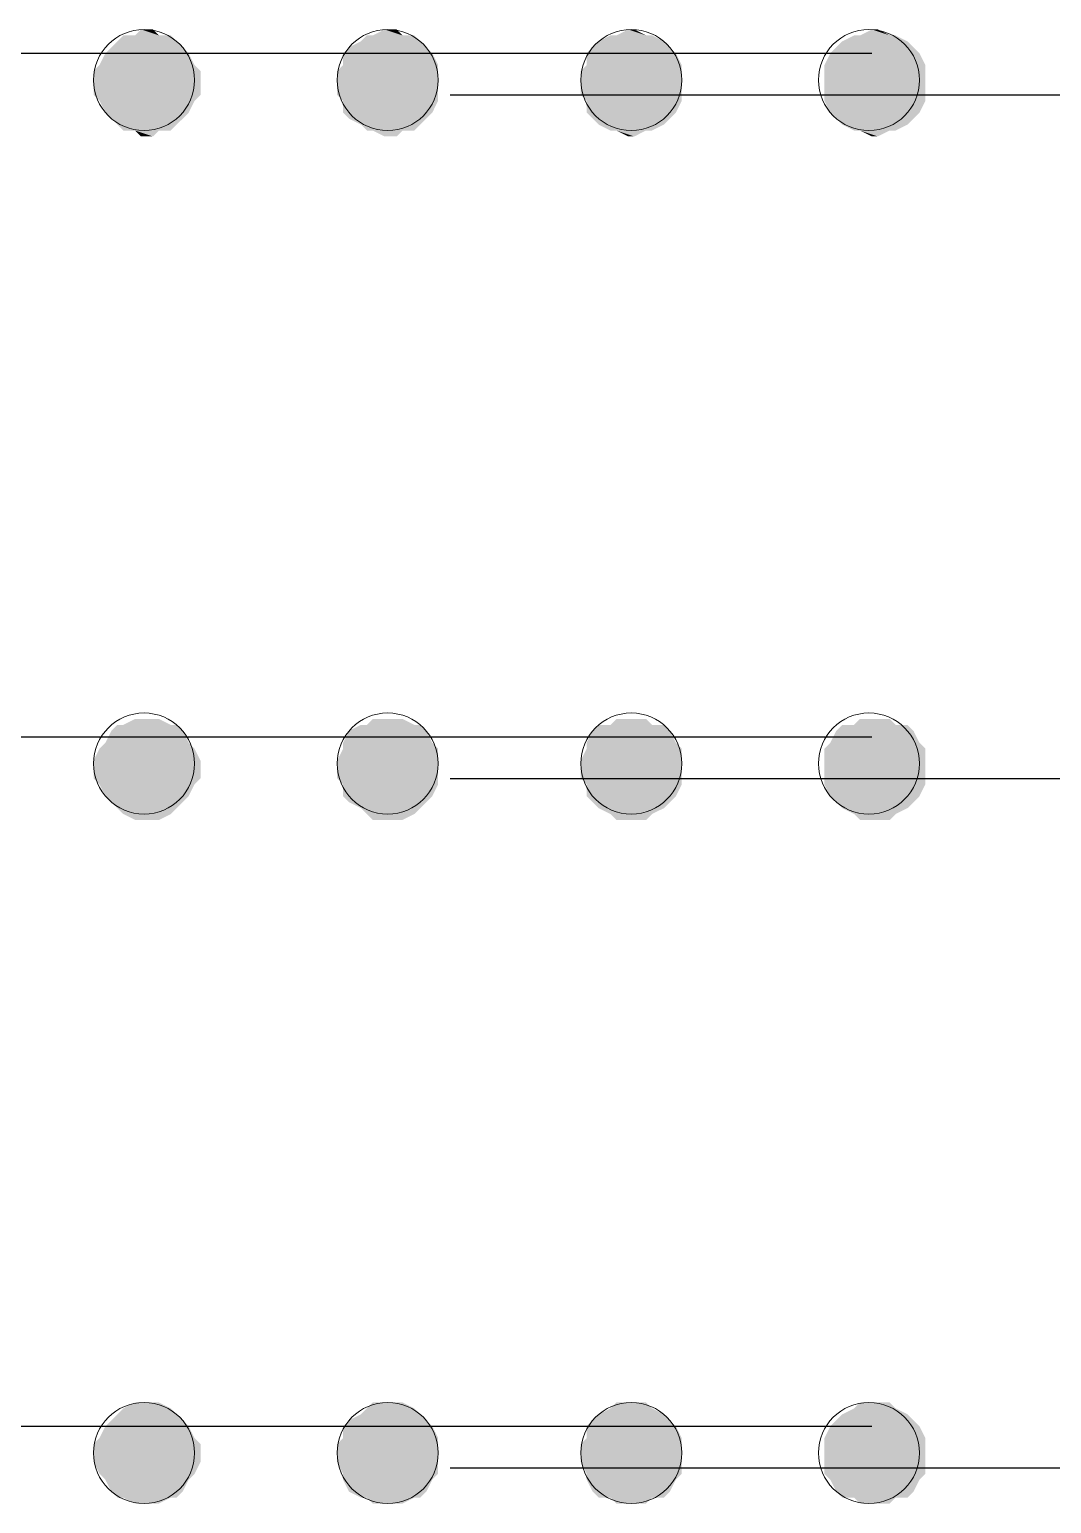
# Model space of a CAD drawing. Header units: inches. Extents: x 2 to 136, y 1 to 96.
# Drawn here: x 73.139 to 76.508, y 54.029 to 58.885 of the extents above; entities that cross this region are included whole.
import ezdxf

# ---------------------------------------------------------------- set-up
doc = ezdxf.new("R2010")
doc.units = ezdxf.units.IN
doc.header["$MEASUREMENT"] = 0
doc.layers.add('PDF_COLUMN', color=251, linetype='Continuous', true_color=0x636466)
doc.layers.add('PDF_Girt', color=7, linetype='Continuous')

msp = doc.modelspace()

# ---------------------------------------------------------------- linework, layer by layer
at = {"layer": 'PDF_COLUMN', "lineweight": 0}
for centre in [(73.5171, 58.719), (74.32, 58.719), (75.1229, 58.719), (75.9062, 58.719), (73.5171, 56.467), (74.32, 56.467), (75.1229, 56.467), (75.9062, 56.467), (73.5171, 54.1954), (74.32, 54.1954), (75.1229, 54.1954), (75.9062, 54.1954)]:
    msp.add_circle(centre, 0.1665, dxfattribs=at)
at = {"layer": 'PDF_COLUMN', "transparency": 33554559}
for points in [[(73.4486, 58.8659), (73.6248, 58.8463), (73.429, 58.8463)], [(73.4877, 58.8659), (73.6052, 58.8659), (73.4486, 58.8659)], [(73.6052, 58.8659), (73.4486, 58.8659), (73.6248, 58.8463)], [(73.5073, 58.8855), (73.5661, 58.8659), (73.4877, 58.8659)], [(73.5661, 58.8659), (73.4877, 58.8659), (73.6052, 58.8659)], [(73.5465, 58.8855), (73.5073, 58.8855), (73.5661, 58.8659)], [(74.2515, 58.8659), (74.4277, 58.8463), (74.2319, 58.8463)], [(74.271, 58.8659), (74.4081, 58.8659), (74.2515, 58.8659)], [(74.4081, 58.8659), (74.2515, 58.8659), (74.4277, 58.8463)], [(74.3102, 58.8855), (74.3689, 58.8659), (74.271, 58.8659)], [(74.3689, 58.8659), (74.271, 58.8659), (74.4081, 58.8659)], [(74.3494, 58.8855), (74.3102, 58.8855), (74.3689, 58.8659)], [(75.0543, 58.8659), (75.2306, 58.8463), (75.0152, 58.8463)], [(75.0739, 58.8659), (75.1914, 58.8659), (75.0543, 58.8659)], [(75.1914, 58.8659), (75.0543, 58.8659), (75.2306, 58.8463)], [(75.1131, 58.8855), (75.1718, 58.8659), (75.0739, 58.8659)], [(75.1718, 58.8659), (75.0739, 58.8659), (75.1914, 58.8659)], [(75.1327, 58.8855), (75.1131, 58.8855), (75.1718, 58.8659)], [(75.8572, 58.8659), (76.0335, 58.8463), (75.8181, 58.8463)], [(75.8768, 58.8659), (75.9943, 58.8659), (75.8572, 58.8659)], [(75.9943, 58.8659), (75.8572, 58.8659), (76.0335, 58.8463)], [(75.916, 58.8855), (75.9747, 58.8659), (75.8768, 58.8659)], [(75.9747, 58.8659), (75.8768, 58.8659), (75.9943, 58.8659)], [(75.9356, 58.8855), (75.916, 58.8855), (75.9747, 58.8659)], [(73.4094, 58.8267), (73.664, 58.8071), (73.3898, 58.8071)], [(73.429, 58.8463), (73.6444, 58.8267), (73.4094, 58.8267)], [(73.6444, 58.8267), (73.4094, 58.8267), (73.664, 58.8071)], [(73.6248, 58.8463), (73.429, 58.8463), (73.6444, 58.8267)], [(74.1927, 58.8267), (74.4669, 58.8071), (74.1731, 58.8071)], [(74.2319, 58.8463), (74.4473, 58.8267), (74.1927, 58.8267)], [(74.4473, 58.8267), (74.1927, 58.8267), (74.4669, 58.8071)], [(74.4277, 58.8463), (74.2319, 58.8463), (74.4473, 58.8267)], [(74.9956, 58.8267), (75.2698, 58.8071), (74.976, 58.8071)], [(75.0152, 58.8463), (75.2502, 58.8267), (74.9956, 58.8267)], [(75.2502, 58.8267), (74.9956, 58.8267), (75.2698, 58.8071)], [(75.2306, 58.8463), (75.0152, 58.8463), (75.2502, 58.8267)], [(75.7985, 58.8267), (76.0727, 58.8071), (75.7789, 58.8071)], [(75.8181, 58.8463), (76.0531, 58.8267), (75.7985, 58.8267)], [(76.0531, 58.8267), (75.7985, 58.8267), (76.0727, 58.8071)], [(76.0335, 58.8463), (75.8181, 58.8463), (76.0531, 58.8267)], [(73.3702, 58.768), (73.7031, 58.7484), (73.3506, 58.7484)], [(73.3898, 58.8071), (73.6835, 58.768), (73.3702, 58.768)], [(73.6835, 58.768), (73.3702, 58.768), (73.7031, 58.7484)], [(73.664, 58.8071), (73.3898, 58.8071), (73.6835, 58.768)], [(74.1731, 58.768), (74.4864, 58.7484), (74.1535, 58.7484)], [(74.4669, 58.8071), (74.1731, 58.8071), (74.4864, 58.768)], [(74.1731, 58.8071), (74.4864, 58.768), (74.1731, 58.768)], [(74.4864, 58.768), (74.1731, 58.768), (74.4864, 58.7484)], [(74.976, 58.768), (75.2893, 58.7484), (74.9564, 58.7484)], [(75.2698, 58.8071), (74.976, 58.8071), (75.2893, 58.768)], [(74.976, 58.8071), (75.2893, 58.768), (74.976, 58.768)], [(75.2893, 58.768), (74.976, 58.768), (75.2893, 58.7484)], [(75.7789, 58.8071), (76.0922, 58.768), (75.7593, 58.768)], [(76.0922, 58.768), (75.7593, 58.768), (76.0922, 58.7484)], [(75.7593, 58.768), (76.0922, 58.7484), (75.7593, 58.7484)], [(76.0727, 58.8071), (75.7789, 58.8071), (76.0922, 58.768)], [(73.7031, 58.7484), (73.3506, 58.7484), (73.7031, 58.7092)], [(73.3506, 58.7484), (73.7031, 58.7092), (73.3506, 58.7092)], [(74.4864, 58.7484), (74.1535, 58.7484), (74.4864, 58.7092)], [(74.1535, 58.7484), (74.4864, 58.7092), (74.1535, 58.7092)], [(75.2893, 58.7484), (74.9564, 58.7484), (75.2893, 58.7092)], [(74.9564, 58.7484), (75.2893, 58.7092), (74.9564, 58.7092)], [(76.0922, 58.7484), (75.7593, 58.7484), (76.0922, 58.7092)], [(75.7593, 58.7484), (76.0922, 58.7092), (75.7593, 58.7092)], [(73.7031, 58.7092), (73.3506, 58.7092), (73.7031, 58.6701)], [(73.3506, 58.7092), (73.7031, 58.6701), (73.3506, 58.6701)], [(73.7031, 58.6701), (73.3506, 58.6701), (73.6835, 58.6505)], [(73.3506, 58.6701), (73.6835, 58.6505), (73.3702, 58.6505)], [(74.4864, 58.7092), (74.1535, 58.7092), (74.4864, 58.6701)], [(74.1535, 58.7092), (74.4864, 58.6701), (74.1535, 58.6701)], [(74.4864, 58.6701), (74.1535, 58.6701), (74.4864, 58.6505)], [(74.1535, 58.6701), (74.4864, 58.6505), (74.1731, 58.6505)], [(75.2893, 58.7092), (74.9564, 58.7092), (75.2893, 58.6701)], [(74.9564, 58.7092), (75.2893, 58.6701), (74.9564, 58.6701)], [(75.2893, 58.6701), (74.9564, 58.6701), (75.2893, 58.6505)], [(74.9564, 58.6701), (75.2893, 58.6505), (74.976, 58.6505)], [(76.0922, 58.7092), (75.7593, 58.7092), (76.0922, 58.6701)], [(75.7593, 58.7092), (76.0922, 58.6701), (75.7593, 58.6701)], [(76.0922, 58.6701), (75.7593, 58.6701), (76.0922, 58.6505)], [(75.7593, 58.6701), (76.0922, 58.6505), (75.7593, 58.6505)], [(73.6835, 58.6505), (73.3702, 58.6505), (73.664, 58.6113)], [(73.3702, 58.6505), (73.664, 58.6113), (73.3898, 58.6113)], [(74.4864, 58.6505), (74.1731, 58.6505), (74.4669, 58.6113)], [(74.1731, 58.6505), (74.4669, 58.6113), (74.1731, 58.6113)], [(75.2893, 58.6505), (74.976, 58.6505), (75.2698, 58.6113)], [(74.976, 58.6505), (75.2698, 58.6113), (74.976, 58.6113)], [(76.0922, 58.6505), (75.7593, 58.6505), (76.0727, 58.6113)], [(75.7593, 58.6505), (76.0727, 58.6113), (75.7789, 58.6113)], [(73.664, 58.6113), (73.3898, 58.6113), (73.6444, 58.5917)], [(73.3898, 58.6113), (73.6444, 58.5917), (73.4094, 58.5917)], [(73.6444, 58.5917), (73.4094, 58.5917), (73.6248, 58.5722)], [(73.4094, 58.5917), (73.6248, 58.5722), (73.429, 58.5722)], [(73.6248, 58.5722), (73.429, 58.5722), (73.6052, 58.5526)], [(73.429, 58.5722), (73.6052, 58.5526), (73.4486, 58.5526)], [(74.4669, 58.6113), (74.1731, 58.6113), (74.4473, 58.5917)], [(74.1731, 58.6113), (74.4473, 58.5917), (74.1927, 58.5917)], [(74.4473, 58.5917), (74.1927, 58.5917), (74.4277, 58.5722)], [(74.1927, 58.5917), (74.4277, 58.5722), (74.2319, 58.5722)], [(74.4277, 58.5722), (74.2319, 58.5722), (74.4081, 58.5526)], [(74.2319, 58.5722), (74.4081, 58.5526), (74.2515, 58.5526)], [(75.2698, 58.6113), (74.976, 58.6113), (75.2502, 58.5917)], [(74.976, 58.6113), (75.2502, 58.5917), (74.9956, 58.5917)], [(75.2502, 58.5917), (74.9956, 58.5917), (75.2306, 58.5722)], [(74.9956, 58.5917), (75.2306, 58.5722), (75.0152, 58.5722)], [(75.2306, 58.5722), (75.0152, 58.5722), (75.1914, 58.5526)], [(75.0152, 58.5722), (75.1914, 58.5526), (75.0543, 58.5526)], [(76.0727, 58.6113), (75.7789, 58.6113), (76.0531, 58.5917)], [(75.7789, 58.6113), (76.0531, 58.5917), (75.7985, 58.5917)], [(76.0531, 58.5917), (75.7985, 58.5917), (76.0335, 58.5722)], [(75.7985, 58.5917), (76.0335, 58.5722), (75.8181, 58.5722)], [(76.0335, 58.5722), (75.8181, 58.5722), (75.9943, 58.5526)], [(75.8181, 58.5722), (75.9943, 58.5526), (75.8572, 58.5526)], [(73.6052, 58.5526), (73.4486, 58.5526), (73.5661, 58.5526)], [(73.4486, 58.5526), (73.5661, 58.5526), (73.4877, 58.5526)], [(73.5661, 58.5526), (73.4877, 58.5526), (73.5465, 58.533)], [(73.4877, 58.5526), (73.5465, 58.533), (73.5073, 58.533)], [(74.4081, 58.5526), (74.2515, 58.5526), (74.3689, 58.5526)], [(74.2515, 58.5526), (74.3689, 58.5526), (74.271, 58.5526)], [(74.3689, 58.5526), (74.271, 58.5526), (74.3494, 58.533)], [(74.271, 58.5526), (74.3494, 58.533), (74.3102, 58.533)], [(75.1914, 58.5526), (75.0543, 58.5526), (75.1718, 58.5526)], [(75.0543, 58.5526), (75.1718, 58.5526), (75.0739, 58.5526)], [(75.1718, 58.5526), (75.0739, 58.5526), (75.1327, 58.533)], [(75.0739, 58.5526), (75.1327, 58.533), (75.1131, 58.533)], [(75.9943, 58.5526), (75.8572, 58.5526), (75.9747, 58.5526)], [(75.8572, 58.5526), (75.9747, 58.5526), (75.8768, 58.5526)], [(75.9747, 58.5526), (75.8768, 58.5526), (75.9356, 58.533)], [(75.8768, 58.5526), (75.9356, 58.533), (75.916, 58.533)], [(73.429, 56.5943), (73.6444, 56.5747), (73.4094, 56.5747)], [(73.4486, 56.5943), (73.6248, 56.5943), (73.429, 56.5943)], [(73.6248, 56.5943), (73.429, 56.5943), (73.6444, 56.5747)], [(73.4877, 56.6139), (73.6052, 56.5943), (73.4486, 56.5943)], [(73.6052, 56.5943), (73.4486, 56.5943), (73.6248, 56.5943)], [(73.5073, 56.6139), (73.5661, 56.6139), (73.4877, 56.6139)], [(73.5661, 56.6139), (73.4877, 56.6139), (73.6052, 56.5943)], [(73.5465, 56.6139), (73.5073, 56.6139), (73.5661, 56.6139)], [(74.2319, 56.5943), (74.4473, 56.5747), (74.1927, 56.5747)], [(74.2515, 56.5943), (74.4277, 56.5943), (74.2319, 56.5943)], [(74.4277, 56.5943), (74.2319, 56.5943), (74.4473, 56.5747)], [(74.271, 56.6139), (74.4081, 56.5943), (74.2515, 56.5943)], [(74.4081, 56.5943), (74.2515, 56.5943), (74.4277, 56.5943)], [(74.3102, 56.6139), (74.3689, 56.6139), (74.271, 56.6139)], [(74.3689, 56.6139), (74.271, 56.6139), (74.4081, 56.5943)], [(74.3494, 56.6139), (74.3102, 56.6139), (74.3689, 56.6139)], [(75.0152, 56.5943), (75.2502, 56.5747), (74.9956, 56.5747)], [(75.0543, 56.5943), (75.2306, 56.5943), (75.0152, 56.5943)], [(75.2306, 56.5943), (75.0152, 56.5943), (75.2502, 56.5747)], [(75.0739, 56.6139), (75.1914, 56.5943), (75.0543, 56.5943)], [(75.1914, 56.5943), (75.0543, 56.5943), (75.2306, 56.5943)], [(75.1131, 56.6139), (75.1718, 56.6139), (75.0739, 56.6139)], [(75.1718, 56.6139), (75.0739, 56.6139), (75.1914, 56.5943)], [(75.1327, 56.6139), (75.1131, 56.6139), (75.1718, 56.6139)], [(75.8181, 56.5943), (76.0531, 56.5747), (75.7985, 56.5747)], [(75.8572, 56.5943), (76.0335, 56.5943), (75.8181, 56.5943)], [(76.0335, 56.5943), (75.8181, 56.5943), (76.0531, 56.5747)], [(75.8768, 56.6139), (75.9943, 56.5943), (75.8572, 56.5943)], [(75.9943, 56.5943), (75.8572, 56.5943), (76.0335, 56.5943)], [(75.916, 56.6139), (75.9747, 56.6139), (75.8768, 56.6139)], [(75.9747, 56.6139), (75.8768, 56.6139), (75.9943, 56.5943)], [(75.9356, 56.6139), (75.916, 56.6139), (75.9747, 56.6139)], [(73.3898, 56.5355), (73.6835, 56.516), (73.3702, 56.516)], [(73.4094, 56.5747), (73.664, 56.5355), (73.3898, 56.5355)], [(73.664, 56.5355), (73.3898, 56.5355), (73.6835, 56.516)], [(73.6444, 56.5747), (73.4094, 56.5747), (73.664, 56.5355)], [(74.1927, 56.5747), (74.4669, 56.5355), (74.1731, 56.5355)], [(74.4669, 56.5355), (74.1731, 56.5355), (74.4864, 56.516)], [(74.1731, 56.5355), (74.4864, 56.516), (74.1731, 56.516)], [(74.4473, 56.5747), (74.1927, 56.5747), (74.4669, 56.5355)], [(74.9956, 56.5747), (75.2698, 56.5355), (74.976, 56.5355)], [(75.2698, 56.5355), (74.976, 56.5355), (75.2893, 56.516)], [(74.976, 56.5355), (75.2893, 56.516), (74.976, 56.516)], [(75.2502, 56.5747), (74.9956, 56.5747), (75.2698, 56.5355)], [(75.7789, 56.5355), (76.0922, 56.516), (75.7593, 56.516)], [(75.7985, 56.5747), (76.0727, 56.5355), (75.7789, 56.5355)], [(76.0727, 56.5355), (75.7789, 56.5355), (76.0922, 56.516)], [(76.0531, 56.5747), (75.7985, 56.5747), (76.0727, 56.5355)], [(73.3702, 56.516), (73.7031, 56.4768), (73.3506, 56.4768)], [(73.6835, 56.516), (73.3702, 56.516), (73.7031, 56.4768)], [(74.1731, 56.516), (74.4864, 56.4768), (74.1535, 56.4768)], [(74.4864, 56.516), (74.1731, 56.516), (74.4864, 56.4768)], [(74.976, 56.516), (75.2893, 56.4768), (74.9564, 56.4768)], [(75.2893, 56.516), (74.976, 56.516), (75.2893, 56.4768)], [(76.0922, 56.516), (75.7593, 56.516), (76.0922, 56.4768)], [(75.7593, 56.516), (76.0922, 56.4768), (75.7593, 56.4768)], [(73.7031, 56.4768), (73.3506, 56.4768), (73.7031, 56.4572)], [(73.3506, 56.4768), (73.7031, 56.4572), (73.3506, 56.4572)], [(73.7031, 56.4572), (73.3506, 56.4572), (73.7031, 56.418)], [(73.3506, 56.4572), (73.7031, 56.418), (73.3506, 56.418)], [(74.4864, 56.4768), (74.1535, 56.4768), (74.4864, 56.4572)], [(74.1535, 56.4768), (74.4864, 56.4572), (74.1535, 56.4572)], [(74.4864, 56.4572), (74.1535, 56.4572), (74.4864, 56.418)], [(74.1535, 56.4572), (74.4864, 56.418), (74.1535, 56.418)], [(75.2893, 56.4768), (74.9564, 56.4768), (75.2893, 56.4572)], [(74.9564, 56.4768), (75.2893, 56.4572), (74.9564, 56.4572)], [(75.2893, 56.4572), (74.9564, 56.4572), (75.2893, 56.418)], [(74.9564, 56.4572), (75.2893, 56.418), (74.9564, 56.418)], [(76.0922, 56.4768), (75.7593, 56.4768), (76.0922, 56.4572)], [(75.7593, 56.4768), (76.0922, 56.4572), (75.7593, 56.4572)], [(76.0922, 56.4572), (75.7593, 56.4572), (76.0922, 56.418)], [(75.7593, 56.4572), (76.0922, 56.418), (75.7593, 56.418)], [(73.7031, 56.418), (73.3506, 56.418), (73.6835, 56.3985)], [(73.3506, 56.418), (73.6835, 56.3985), (73.3702, 56.3985)], [(73.6835, 56.3985), (73.3702, 56.3985), (73.664, 56.3593)], [(73.3702, 56.3985), (73.664, 56.3593), (73.3898, 56.3593)], [(74.4864, 56.418), (74.1535, 56.418), (74.4864, 56.3985)], [(74.1535, 56.418), (74.4864, 56.3985), (74.1731, 56.3985)], [(74.4864, 56.3985), (74.1731, 56.3985), (74.4669, 56.3593)], [(74.1731, 56.3985), (74.4669, 56.3593), (74.1731, 56.3593)], [(75.2893, 56.418), (74.9564, 56.418), (75.2893, 56.3985)], [(74.9564, 56.418), (75.2893, 56.3985), (74.976, 56.3985)], [(75.2893, 56.3985), (74.976, 56.3985), (75.2698, 56.3593)], [(74.976, 56.3985), (75.2698, 56.3593), (74.976, 56.3593)], [(76.0922, 56.418), (75.7593, 56.418), (76.0922, 56.3985)], [(75.7593, 56.418), (76.0922, 56.3985), (75.7593, 56.3985)], [(76.0922, 56.3985), (75.7593, 56.3985), (76.0727, 56.3593)], [(75.7593, 56.3985), (76.0727, 56.3593), (75.7789, 56.3593)], [(73.664, 56.3593), (73.3898, 56.3593), (73.6444, 56.3397)], [(73.3898, 56.3593), (73.6444, 56.3397), (73.4094, 56.3397)], [(73.6444, 56.3397), (73.4094, 56.3397), (73.6248, 56.3201)], [(73.4094, 56.3397), (73.6248, 56.3201), (73.429, 56.3201)], [(74.4669, 56.3593), (74.1731, 56.3593), (74.4473, 56.3397)], [(74.1731, 56.3593), (74.4473, 56.3397), (74.1927, 56.3397)], [(74.4473, 56.3397), (74.1927, 56.3397), (74.4277, 56.3201)], [(74.1927, 56.3397), (74.4277, 56.3201), (74.2319, 56.3201)], [(75.2698, 56.3593), (74.976, 56.3593), (75.2502, 56.3397)], [(74.976, 56.3593), (75.2502, 56.3397), (74.9956, 56.3397)], [(75.2502, 56.3397), (74.9956, 56.3397), (75.2306, 56.3201)], [(74.9956, 56.3397), (75.2306, 56.3201), (75.0152, 56.3201)], [(76.0727, 56.3593), (75.7789, 56.3593), (76.0531, 56.3397)], [(75.7789, 56.3593), (76.0531, 56.3397), (75.7985, 56.3397)], [(76.0531, 56.3397), (75.7985, 56.3397), (76.0335, 56.3201)], [(75.7985, 56.3397), (76.0335, 56.3201), (75.8181, 56.3201)], [(73.6248, 56.3201), (73.429, 56.3201), (73.6052, 56.3006)], [(73.429, 56.3201), (73.6052, 56.3006), (73.4486, 56.3006)], [(73.6052, 56.3006), (73.4486, 56.3006), (73.5661, 56.281)], [(73.4486, 56.3006), (73.5661, 56.281), (73.4877, 56.281)], [(74.4277, 56.3201), (74.2319, 56.3201), (74.4081, 56.3006)], [(74.2319, 56.3201), (74.4081, 56.3006), (74.2515, 56.3006)], [(74.4081, 56.3006), (74.2515, 56.3006), (74.3689, 56.281)], [(74.2515, 56.3006), (74.3689, 56.281), (74.271, 56.281)], [(75.2306, 56.3201), (75.0152, 56.3201), (75.1914, 56.3006)], [(75.0152, 56.3201), (75.1914, 56.3006), (75.0543, 56.3006)], [(75.1914, 56.3006), (75.0543, 56.3006), (75.1718, 56.281)], [(75.0543, 56.3006), (75.1718, 56.281), (75.0739, 56.281)], [(76.0335, 56.3201), (75.8181, 56.3201), (75.9943, 56.3006)], [(75.8181, 56.3201), (75.9943, 56.3006), (75.8572, 56.3006)], [(75.9943, 56.3006), (75.8572, 56.3006), (75.9747, 56.281)], [(75.8572, 56.3006), (75.9747, 56.281), (75.8768, 56.281)], [(73.5661, 56.281), (73.4877, 56.281), (73.5465, 56.281)], [(73.4877, 56.281), (73.5465, 56.281), (73.5073, 56.281)], [(74.3689, 56.281), (74.271, 56.281), (74.3494, 56.281)], [(74.271, 56.281), (74.3494, 56.281), (74.3102, 56.281)], [(75.1718, 56.281), (75.0739, 56.281), (75.1327, 56.281)], [(75.0739, 56.281), (75.1327, 56.281), (75.1131, 56.281)], [(75.9747, 56.281), (75.8768, 56.281), (75.9356, 56.281)], [(75.8768, 56.281), (75.9356, 56.281), (75.916, 56.281)], [(73.4877, 54.3619), (73.6052, 54.3423), (73.4486, 54.3423)], [(73.5073, 54.3619), (73.5661, 54.3619), (73.4877, 54.3619)], [(73.5661, 54.3619), (73.4877, 54.3619), (73.6052, 54.3423)], [(73.5465, 54.3619), (73.5073, 54.3619), (73.5661, 54.3619)], [(74.271, 54.3619), (74.4081, 54.3423), (74.2515, 54.3423)], [(74.3102, 54.3619), (74.3689, 54.3619), (74.271, 54.3619)], [(74.3689, 54.3619), (74.271, 54.3619), (74.4081, 54.3423)], [(74.3494, 54.3619), (74.3102, 54.3619), (74.3689, 54.3619)], [(75.0739, 54.3619), (75.1914, 54.3423), (75.0543, 54.3423)], [(75.1131, 54.3619), (75.1718, 54.3619), (75.0739, 54.3619)], [(75.1718, 54.3619), (75.0739, 54.3619), (75.1914, 54.3423)], [(75.1327, 54.3619), (75.1131, 54.3619), (75.1718, 54.3619)], [(75.8768, 54.3619), (75.9943, 54.3423), (75.8572, 54.3423)], [(75.916, 54.3619), (75.9747, 54.3619), (75.8768, 54.3619)], [(75.9747, 54.3619), (75.8768, 54.3619), (75.9943, 54.3423)], [(75.9356, 54.3619), (75.916, 54.3619), (75.9747, 54.3619)], [(73.4094, 54.3031), (73.664, 54.2835), (73.3898, 54.2835)], [(73.429, 54.3227), (73.6444, 54.3031), (73.4094, 54.3031)], [(73.6444, 54.3031), (73.4094, 54.3031), (73.664, 54.2835)], [(73.4486, 54.3423), (73.6248, 54.3227), (73.429, 54.3227)], [(73.6248, 54.3227), (73.429, 54.3227), (73.6444, 54.3031)], [(73.6052, 54.3423), (73.4486, 54.3423), (73.6248, 54.3227)], [(74.1927, 54.3031), (74.4669, 54.2835), (74.1731, 54.2835)], [(74.2319, 54.3227), (74.4473, 54.3031), (74.1927, 54.3031)], [(74.4473, 54.3031), (74.1927, 54.3031), (74.4669, 54.2835)], [(74.2515, 54.3423), (74.4277, 54.3227), (74.2319, 54.3227)], [(74.4277, 54.3227), (74.2319, 54.3227), (74.4473, 54.3031)], [(74.4081, 54.3423), (74.2515, 54.3423), (74.4277, 54.3227)], [(74.9956, 54.3031), (75.2698, 54.2835), (74.976, 54.2835)], [(75.0152, 54.3227), (75.2502, 54.3031), (74.9956, 54.3031)], [(75.2502, 54.3031), (74.9956, 54.3031), (75.2698, 54.2835)], [(75.0543, 54.3423), (75.2306, 54.3227), (75.0152, 54.3227)], [(75.2306, 54.3227), (75.0152, 54.3227), (75.2502, 54.3031)], [(75.1914, 54.3423), (75.0543, 54.3423), (75.2306, 54.3227)], [(75.7985, 54.3031), (76.0727, 54.2835), (75.7789, 54.2835)], [(75.8181, 54.3227), (76.0531, 54.3031), (75.7985, 54.3031)], [(76.0531, 54.3031), (75.7985, 54.3031), (76.0727, 54.2835)], [(75.8572, 54.3423), (76.0335, 54.3227), (75.8181, 54.3227)], [(76.0335, 54.3227), (75.8181, 54.3227), (76.0531, 54.3031)], [(75.9943, 54.3423), (75.8572, 54.3423), (76.0335, 54.3227)], [(73.3898, 54.2835), (73.6835, 54.2444), (73.3702, 54.2444)], [(73.664, 54.2835), (73.3898, 54.2835), (73.6835, 54.2444)], [(74.4669, 54.2835), (74.1731, 54.2835), (74.4864, 54.2444)], [(74.1731, 54.2835), (74.4864, 54.2444), (74.1731, 54.2444)], [(75.2698, 54.2835), (74.976, 54.2835), (75.2893, 54.2444)], [(74.976, 54.2835), (75.2893, 54.2444), (74.976, 54.2444)], [(75.7789, 54.2835), (76.0922, 54.2444), (75.7593, 54.2444)], [(76.0727, 54.2835), (75.7789, 54.2835), (76.0922, 54.2444)], [(73.3702, 54.2444), (73.7031, 54.2248), (73.3506, 54.2248)], [(73.7031, 54.2248), (73.3506, 54.2248), (73.7031, 54.1856)], [(73.3506, 54.2248), (73.7031, 54.1856), (73.3506, 54.1856)], [(73.6835, 54.2444), (73.3702, 54.2444), (73.7031, 54.2248)], [(74.1731, 54.2444), (74.4864, 54.2248), (74.1535, 54.2248)], [(74.4864, 54.2248), (74.1535, 54.2248), (74.4864, 54.1856)], [(74.1535, 54.2248), (74.4864, 54.1856), (74.1535, 54.1856)], [(74.4864, 54.2444), (74.1731, 54.2444), (74.4864, 54.2248)], [(74.976, 54.2444), (75.2893, 54.2248), (74.9564, 54.2248)], [(75.2893, 54.2248), (74.9564, 54.2248), (75.2893, 54.1856)], [(74.9564, 54.2248), (75.2893, 54.1856), (74.9564, 54.1856)], [(75.2893, 54.2444), (74.976, 54.2444), (75.2893, 54.2248)], [(76.0922, 54.2444), (75.7593, 54.2444), (76.0922, 54.2248)], [(75.7593, 54.2444), (76.0922, 54.2248), (75.7593, 54.2248)], [(76.0922, 54.2248), (75.7593, 54.2248), (76.0922, 54.1856)], [(75.7593, 54.2248), (76.0922, 54.1856), (75.7593, 54.1856)], [(73.7031, 54.1856), (73.3506, 54.1856), (73.7031, 54.166)], [(73.3506, 54.1856), (73.7031, 54.166), (73.3506, 54.166)], [(73.7031, 54.166), (73.3506, 54.166), (73.6835, 54.1269)], [(73.3506, 54.166), (73.6835, 54.1269), (73.3702, 54.1269)], [(74.4864, 54.1856), (74.1535, 54.1856), (74.4864, 54.166)], [(74.1535, 54.1856), (74.4864, 54.166), (74.1535, 54.166)], [(74.4864, 54.166), (74.1535, 54.166), (74.4864, 54.1269)], [(74.1535, 54.166), (74.4864, 54.1269), (74.1731, 54.1269)], [(75.2893, 54.1856), (74.9564, 54.1856), (75.2893, 54.166)], [(74.9564, 54.1856), (75.2893, 54.166), (74.9564, 54.166)], [(75.2893, 54.166), (74.9564, 54.166), (75.2893, 54.1269)], [(74.9564, 54.166), (75.2893, 54.1269), (74.976, 54.1269)], [(76.0922, 54.1856), (75.7593, 54.1856), (76.0922, 54.166)], [(75.7593, 54.1856), (76.0922, 54.166), (75.7593, 54.166)], [(76.0922, 54.166), (75.7593, 54.166), (76.0922, 54.1269)], [(75.7593, 54.166), (76.0922, 54.1269), (75.7593, 54.1269)], [(73.6835, 54.1269), (73.3702, 54.1269), (73.664, 54.1073)], [(73.3702, 54.1269), (73.664, 54.1073), (73.3898, 54.1073)], [(73.664, 54.1073), (73.3898, 54.1073), (73.6444, 54.0681)], [(73.3898, 54.1073), (73.6444, 54.0681), (73.4094, 54.0681)], [(74.4864, 54.1269), (74.1731, 54.1269), (74.4669, 54.1073)], [(74.1731, 54.1269), (74.4669, 54.1073), (74.1731, 54.1073)], [(74.4669, 54.1073), (74.1731, 54.1073), (74.4473, 54.0681)], [(74.1731, 54.1073), (74.4473, 54.0681), (74.1927, 54.0681)], [(75.2893, 54.1269), (74.976, 54.1269), (75.2698, 54.1073)], [(74.976, 54.1269), (75.2698, 54.1073), (74.976, 54.1073)], [(75.2698, 54.1073), (74.976, 54.1073), (75.2502, 54.0681)], [(74.976, 54.1073), (75.2502, 54.0681), (74.9956, 54.0681)], [(76.0922, 54.1269), (75.7593, 54.1269), (76.0727, 54.1073)], [(75.7593, 54.1269), (76.0727, 54.1073), (75.7789, 54.1073)], [(76.0727, 54.1073), (75.7789, 54.1073), (76.0531, 54.0681)], [(75.7789, 54.1073), (76.0531, 54.0681), (75.7985, 54.0681)], [(73.6444, 54.0681), (73.4094, 54.0681), (73.6248, 54.0485)], [(73.4094, 54.0681), (73.6248, 54.0485), (73.429, 54.0485)], [(74.4473, 54.0681), (74.1927, 54.0681), (74.4277, 54.0485)], [(74.1927, 54.0681), (74.4277, 54.0485), (74.2319, 54.0485)], [(75.2502, 54.0681), (74.9956, 54.0681), (75.2306, 54.0485)], [(74.9956, 54.0681), (75.2306, 54.0485), (75.0152, 54.0485)], [(76.0531, 54.0681), (75.7985, 54.0681), (76.0335, 54.0485)], [(75.7985, 54.0681), (76.0335, 54.0485), (75.8181, 54.0485)], [(73.6248, 54.0485), (73.429, 54.0485), (73.6052, 54.0485)], [(73.429, 54.0485), (73.6052, 54.0485), (73.4486, 54.0485)], [(73.6052, 54.0485), (73.4486, 54.0485), (73.5661, 54.0289)], [(73.4486, 54.0485), (73.5661, 54.0289), (73.4877, 54.0289)], [(73.5661, 54.0289), (73.4877, 54.0289), (73.5465, 54.0289)], [(73.4877, 54.0289), (73.5465, 54.0289), (73.5073, 54.0289)], [(74.4277, 54.0485), (74.2319, 54.0485), (74.4081, 54.0485)], [(74.2319, 54.0485), (74.4081, 54.0485), (74.2515, 54.0485)], [(74.4081, 54.0485), (74.2515, 54.0485), (74.3689, 54.0289)], [(74.2515, 54.0485), (74.3689, 54.0289), (74.271, 54.0289)], [(74.3689, 54.0289), (74.271, 54.0289), (74.3494, 54.0289)], [(74.271, 54.0289), (74.3494, 54.0289), (74.3102, 54.0289)], [(75.2306, 54.0485), (75.0152, 54.0485), (75.1914, 54.0485)], [(75.0152, 54.0485), (75.1914, 54.0485), (75.0543, 54.0485)], [(75.1914, 54.0485), (75.0543, 54.0485), (75.1718, 54.0289)], [(75.0543, 54.0485), (75.1718, 54.0289), (75.0739, 54.0289)], [(75.1718, 54.0289), (75.0739, 54.0289), (75.1327, 54.0289)], [(75.0739, 54.0289), (75.1327, 54.0289), (75.1131, 54.0289)], [(76.0335, 54.0485), (75.8181, 54.0485), (75.9943, 54.0485)], [(75.8181, 54.0485), (75.9943, 54.0485), (75.8572, 54.0485)], [(75.9943, 54.0485), (75.8572, 54.0485), (75.9747, 54.0289)], [(75.8572, 54.0485), (75.9747, 54.0289), (75.8768, 54.0289)], [(75.9747, 54.0289), (75.8768, 54.0289), (75.9356, 54.0289)], [(75.8768, 54.0289), (75.9356, 54.0289), (75.916, 54.0289)]]:
    msp.add_solid(points, dxfattribs=at)
at = {"layer": 'PDF_Girt', "lineweight": 25}
for points in [[(68.4158, 58.8071), (75.916, 58.8071)], [(74.5256, 58.6701), (82.3979, 58.6701)], [(68.4158, 56.5551), (75.916, 56.5551)], [(74.5256, 56.418), (82.3979, 56.418)], [(68.4158, 54.2835), (75.916, 54.2835)], [(74.5256, 54.1464), (82.3979, 54.1464)]]:
    msp.add_lwpolyline(points, dxfattribs=at)

doc.saveas('drawing.dxf')
